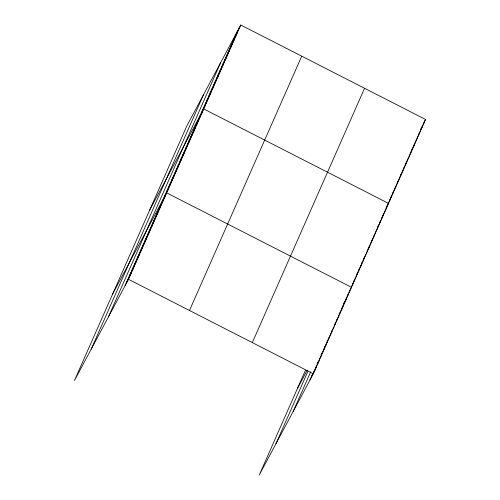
<?xml version="1.0" encoding="UTF-8"?>
<svg xmlns="http://www.w3.org/2000/svg" width="500" height="500" viewBox="0 0 500 500"><rect width="100%" height="100%" fill="white"/><g stroke="black" fill="none" stroke-linecap="round" stroke-linejoin="round"><path stroke-width="0.75" d="M91.181 349.206L203.425 94.887M108.419 316.919L220.669 62.6M125.156 285.581L237.4 31.263M240.744 25L186.694 126.225L74.45 380.544L128.5 279.319L240.744 25L425.55 119.456L313.306 373.775L259.256 475L305.475 370.288M189.481 310.487L301.731 56.169M252.319 342.6L364.562 88.287M275.988 443.663L307.794 371.606M293.231 411.375L310.719 371.744M309.962 380.037L312.875 373.431M317.119 363.825L317.913 362.019M343.619 303.775L344.419 301.975M235.787 34.913L239.131 28.65M234.181 38.562L237.525 32.3M232.569 42.206L235.912 35.944M230.956 45.856L234.3 39.594M229.35 49.506L232.694 43.244M227.738 53.156L231.081 46.894M226.125 56.806L229.469 50.544M224.519 60.45L227.862 54.194M222.906 64.1L226.25 57.838M221.294 67.75L224.638 61.487M219.688 71.4L223.031 65.138M218.075 75.05L221.419 68.787M216.462 78.7L219.806 72.438M214.856 82.344L218.2 76.087M213.244 85.994L216.588 79.731M211.631 89.644L214.975 83.381M210.025 93.294L213.363 87.031M208.412 96.944L211.756 90.681M206.8 100.594L210.144 94.331M205.194 104.237L208.531 97.975M203.581 107.888L206.925 101.625M201.969 111.538L205.312 105.275M149.65 210.15L203.7 108.925L388.512 203.381L386.169 207.763M198.75 118.837L202.094 112.575M197.138 122.481L200.481 116.225M195.525 126.131L198.869 119.869M193.919 129.781L197.262 123.519M192.306 133.431L195.65 127.169M190.694 137.081L194.037 130.819M189.088 140.731L192.431 134.469M187.475 144.375L190.819 138.119M185.863 148.025L189.206 141.762M184.256 151.675L187.6 145.412M182.644 155.325L185.987 149.062M181.031 158.975L184.375 152.713M179.425 162.625L182.769 156.363M177.812 166.269L181.156 160.006M176.2 169.919L179.544 163.656M174.594 173.569L177.938 167.306M172.981 177.219L176.325 170.956M171.369 180.869L174.713 174.606M169.762 184.513L173.106 178.256M168.15 188.162L171.494 181.9M166.537 191.812L169.881 185.55M164.931 195.463L168.269 189.2M112.613 294.075L166.663 192.85L351.469 287.306L349.131 291.688M161.725 202.712L165.069 196.45M160.138 206.319L163.481 200.056M158.55 209.919L161.894 203.656M156.956 213.525L160.3 207.262M155.369 217.125L158.713 210.863M153.775 220.725L157.119 214.469M152.188 224.331L155.531 218.069M150.594 227.931L153.938 221.669M149.006 231.537L152.35 225.275M147.419 235.138L150.762 228.875M145.825 238.744L149.169 232.481M144.238 242.344L147.581 236.081M142.644 245.95L145.988 239.688M141.056 249.55L144.4 243.287M139.462 253.156L142.806 246.894M137.875 256.756L141.219 250.494M136.287 260.356L139.631 254.1M134.694 263.962L138.038 257.7M133.106 267.562L136.45 261.3M131.512 271.169L134.856 264.906M129.925 274.769L133.269 268.506M128.338 278.375L131.675 272.113M126.744 281.975L130.087 275.712M423.212 123.837L425.55 119.456M420.6 129.369L423.944 123.106M420.662 129.887L422.331 126.756M418.713 134.162L420.719 130.406M417.106 137.812L419.113 134.05M415.156 142.088L417.5 137.7M413.212 146.363L415.887 141.35M411.269 150.638L414.281 145M410.662 152.406L412.669 148.65M409.719 154.8L411.056 152.3M407.106 160.331L409.45 155.944M405.163 164.606L407.837 159.594M403.888 167.625L406.225 163.244M402.275 171.275L404.619 166.894M400.662 174.925L403.006 170.544M399.725 177.319L401.394 174.188M397.113 182.85L399.781 177.838M396.169 185.244L398.175 181.488M394.225 189.519L396.562 185.138M392.612 193.169L394.95 188.787M390.669 197.444L393.344 192.438M389.725 199.844L391.731 196.081M387.113 205.369L390.119 199.731M385.231 210.162L386.9 207.031M382.612 215.688L385.288 210.681M381.337 218.713L383.681 214.331M379.731 222.362L382.069 217.975M377.781 226.637L380.456 221.625M377.175 228.406L378.85 225.275M375.231 232.681L377.238 228.925M373.619 236.331L375.625 232.575M371.675 240.606L374.019 236.219M370.4 243.625L372.406 239.869M368.119 248.531L370.794 243.519M367.181 250.925L369.188 247.169M366.238 253.325L367.575 250.819M363.625 258.85L365.962 254.469M361.681 263.125L364.356 258.113M360.737 265.519L362.744 261.762M358.794 269.794L361.131 265.413M356.85 274.069L359.525 269.062M356.238 275.844L357.912 272.712M353.625 281.369L356.3 276.363M352.688 283.762L354.688 280.006M351.406 286.788L353.081 283.656M297.419 388.531L307.244 370.138M347.206 295.919L349.881 290.906M345.613 299.519L348.288 294.513M344.694 301.869L346.7 298.113M342.1 307.35L345.106 301.719M341.181 309.706L343.519 305.319M339.588 313.306L341.931 308.925M338.331 316.281L340.337 312.525M336.744 319.887L338.75 316.131M334.15 325.369L337.156 319.731M334.231 325.838L335.569 323.338M331.637 331.319L333.975 326.938M330.719 333.669L332.388 330.538M328.125 339.15L330.8 334.144M326.869 342.131L329.206 337.744M324.606 346.981L327.619 341.35M323.688 349.338L326.025 344.95M321.094 354.819L324.438 348.556M321.175 355.288L322.844 352.156M319.25 359.519L321.256 355.763M317.325 363.744L319.669 359.363M315.738 367.35L318.075 362.962M313.812 371.575L316.488 366.569M311.55 376.431L314.894 370.169M128.5 279.319L313.306 373.775"/></g></svg>
